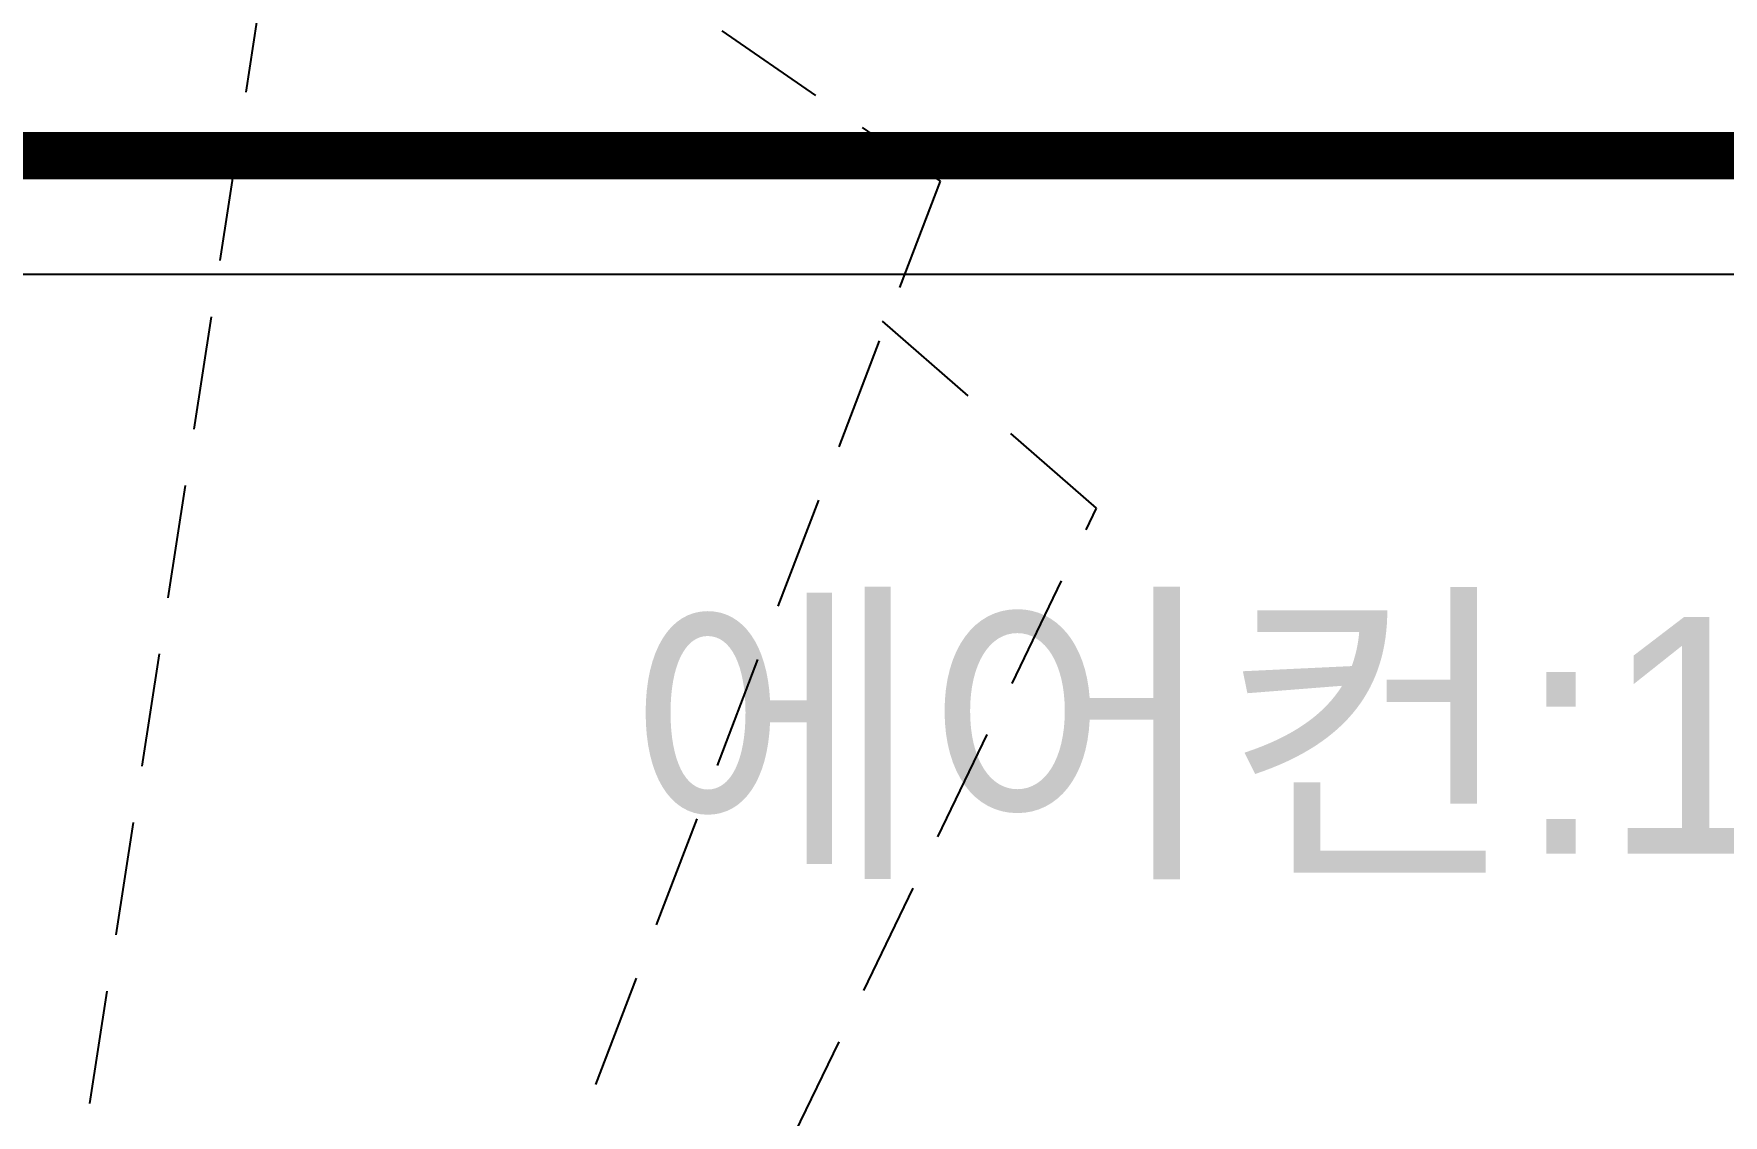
# Model space of a CAD drawing. Header units: inches. Extents: x 211248 to 488355, y -41604 to -7105.
# Drawn here: x 243672 to 244385, y -16370 to -15914 of the extents above; entities that cross this region are included whole.
import ezdxf

# ---------------------------------------------------------------- set-up
doc = ezdxf.new("R2010")
doc.units = ezdxf.units.IN
doc.header["$LTSCALE"] = 60
doc.header["$MEASUREMENT"] = 0
doc.linetypes.add('DH-HID2', pattern=[1.2, 0.8, -0.4])
doc.linetypes.add('HID', pattern=[2.5, 1.5, -1])
for name, color, linetype in [('0-ELC TEXT', 7, 'Continuous'), ('06-LIGHT', 4, 'Continuous'), ('door(c4)', 4, 'Continuous'), ('FU-FURM', 251, 'DH-HID2')]:
    doc.layers.add(name, color=color, linetype=linetype)
doc.styles.add('코레일둥고', font='Korail_Round_Gothic_Medium.ttf')

# ---------------------------------------------------------------- blocks, each defined once
blk = doc.blocks.new('침대')
at = {"layer": 'FU-FURM'}
for p, q in [((228650.49, -15543.11), (228082.91, -16719.39)), ((228148.93, -16857.41), (228650.49, -15543.11)), ((228650.49, -15543.11), (228418.98, -17043.45)), ((228082.91, -16719.39), (228178.93, -16803.4)), ((228418.98, -17043.45), (228148.93, -16857.41))]:
    blk.add_line(p, q, dxfattribs=at)

msp = doc.modelspace()

# ---------------------------------------------------------------- linework, layer by layer
at = {"layer": '06-LIGHT', "color": 10, "linetype": 'HID', "const_width": 20}
msp.add_lwpolyline([(242991.2, -15965.23), (245851.2, -15965.23)], dxfattribs=at)
at = {"layer": 'door(c4)', "ltscale": 30}
msp.add_line((242991.2, -16015.23), (245851.2, -16015.23), dxfattribs=at)

# ---------------------------------------------------------------- block references
at = {"color": 8, "rotation": 180}
msp.add_blockref('침대', (472203.34, -32833.51), dxfattribs=at)
at = {"rotation": 180}
msp.add_blockref('침대', (472203.34, -32833.51), dxfattribs=at)

# ---------------------------------------------------------------- texts
at = {"layer": '0-ELC TEXT', "style": '코레일둥고'}
msp.add_text('에어컨:1140*450', height=100.0002, dxfattribs=at).set_placement((243921.81, -16259.98))

doc.saveas('drawing.dxf')
